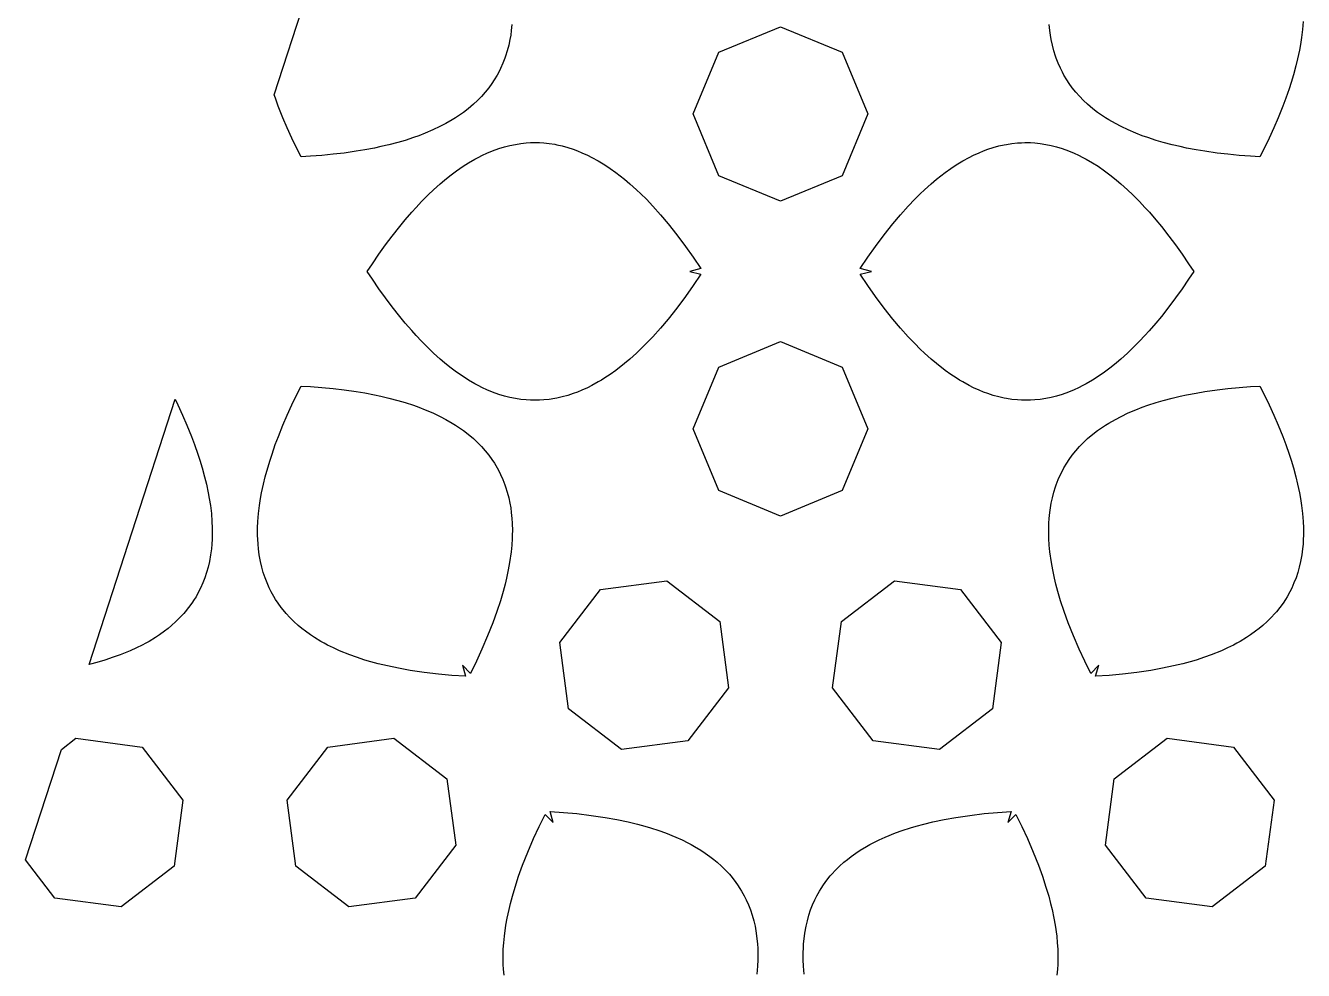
# Model space of a CAD drawing. Header units: metres. Extents: x -75 to 75, y 0 to 231.
# Drawn here: x -50.76 to -15.62, y 32.74 to 58.72 of the extents above; entities that cross this region are included whole.
import ezdxf

# ---------------------------------------------------------------- set-up
doc = ezdxf.new("R2010")
doc.units = ezdxf.units.M

msp = doc.modelspace()

# ---------------------------------------------------------------- linework, layer by layer
for p, q in [((-43.922, 56.8153), (-42.1091, 62.3948)), ((-37.3856, 58.7535), (-37.4016, 58.5887)), ((-31.6974, 57.9881), (-30, 58.6913)), ((-30, 58.6913), (-28.3026, 57.9881)), ((-22.5984, 58.5901), (-22.6144, 58.7544)), ((-15.6317, 58.8354), (-15.6491, 58.6166)), ((-37.4409, 58.3347), (-37.4734, 58.1804)), ((-37.419, 58.4605), (-37.4409, 58.3347)), ((-37.4016, 58.5887), (-37.419, 58.4605)), ((-22.581, 58.4615), (-22.5984, 58.5901)), ((-22.5595, 58.336), (-22.581, 58.4615)), ((-22.527, 58.1818), (-22.5595, 58.336)), ((-15.6761, 58.3937), (-15.705, 58.2037)), ((-15.6491, 58.6166), (-15.6761, 58.3937)), ((-37.5128, 58.0307), (-37.5591, 57.8828)), ((-37.4734, 58.1804), (-37.5128, 58.0307)), ((-32.4001, 56.2912), (-31.6974, 57.9881)), ((-28.3026, 57.9881), (-27.5999, 56.2912)), ((-22.4872, 58.0307), (-22.527, 58.1818)), ((-22.4414, 57.8838), (-22.4872, 58.0307)), ((-15.7338, 58.0486), (-15.7841, 57.8119)), ((-15.705, 58.2037), (-15.7338, 58.0486)), ((-37.6337, 57.6837), (-37.6955, 57.5459)), ((-37.5783, 57.8252), (-37.6337, 57.6837)), ((-37.5591, 57.8828), (-37.5783, 57.8252)), ((-22.4222, 57.8265), (-22.4414, 57.8838)), ((-22.3668, 57.6851), (-22.4222, 57.8265)), ((-22.305, 57.5468), (-22.3668, 57.6851)), ((-15.7841, 57.8119), (-15.8336, 57.6105)), ((-37.7921, 57.3592), (-37.869, 57.2305)), ((-37.749, 57.4384), (-37.7921, 57.3592)), ((-37.6955, 57.5459), (-37.749, 57.4384)), ((-22.2514, 57.4393), (-22.305, 57.5468)), ((-22.2089, 57.3605), (-22.2514, 57.4393)), ((-22.1315, 57.2314), (-22.2089, 57.3605)), ((-15.9009, 57.3647), (-15.9636, 57.1536)), ((-15.8336, 57.6105), (-15.9009, 57.3647)), ((-38.0237, 57.0076), (-38.118, 56.8913)), ((-37.9353, 57.1303), (-38.0237, 57.0076)), ((-37.869, 57.2305), (-37.9353, 57.1303)), ((-22.0647, 57.1303), (-22.1315, 57.2314)), ((-21.9772, 57.009), (-22.0647, 57.1303)), ((-21.882, 56.8913), (-21.9772, 57.009)), ((-16.0194, 56.9843), (-16.1096, 56.7233)), ((-15.9636, 57.1536), (-16.0194, 56.9843)), ((-43.8899, 56.7233), (-43.922, 56.8153)), ((-43.8075, 56.5027), (-43.8899, 56.7233)), ((-38.329, 56.6647), (-38.4435, 56.5576)), ((-38.2205, 56.7755), (-38.329, 56.6647)), ((-38.118, 56.8913), (-38.2205, 56.7755)), ((-21.7804, 56.7764), (-21.882, 56.8913)), ((-21.6719, 56.6656), (-21.7804, 56.7764)), ((-21.5565, 56.5576), (-21.6719, 56.6656)), ((-16.1096, 56.7233), (-16.1929, 56.5027)), ((-43.6798, 56.1868), (-43.8075, 56.5027)), ((-38.8252, 56.2596), (-38.9378, 56.1859)), ((-38.7186, 56.3351), (-38.8252, 56.2596)), ((-38.5886, 56.4349), (-38.7186, 56.3351)), ((-38.4435, 56.5576), (-38.5886, 56.4349)), ((-31.6974, 54.5943), (-32.4001, 56.2912)), ((-27.5999, 56.2912), (-28.3026, 54.5943)), ((-21.4114, 56.4349), (-21.5565, 56.5576)), ((-21.2814, 56.3351), (-21.4114, 56.4349)), ((-21.1748, 56.2596), (-21.2814, 56.3351)), ((-21.0622, 56.1859), (-21.1748, 56.2596)), ((-16.1929, 56.5027), (-16.3202, 56.1868)), ((-43.5612, 55.9099), (-43.6798, 56.1868)), ((-43.4322, 55.6279), (-43.5612, 55.9099)), ((-39.3626, 55.9451), (-39.5604, 55.8513)), ((-39.2052, 56.028), (-39.3626, 55.9451)), ((-39.0248, 56.1314), (-39.2052, 56.028)), ((-38.9378, 56.1859), (-39.0248, 56.1314)), ((-20.9761, 56.1319), (-21.0622, 56.1859)), ((-20.7948, 56.028), (-20.9761, 56.1319)), ((-20.6383, 55.9456), (-20.7948, 56.028)), ((-20.4405, 55.8517), (-20.6383, 55.9456)), ((-16.4388, 55.9094), (-16.5678, 55.6279)), ((-16.3202, 56.1868), (-16.4388, 55.9094)), ((-43.2953, 55.3409), (-43.4322, 55.6279)), ((-40.3244, 55.5661), (-40.5244, 55.508)), ((-40.0951, 55.6403), (-40.3244, 55.5661)), ((-39.9458, 55.6943), (-40.0951, 55.6403)), ((-39.7664, 55.7634), (-39.9458, 55.6943)), ((-39.5604, 55.8513), (-39.7664, 55.7634)), ((-20.2336, 55.7634), (-20.4405, 55.8517)), ((-20.0542, 55.6943), (-20.2336, 55.7634)), ((-19.9049, 55.6407), (-20.0542, 55.6943)), ((-19.6756, 55.5661), (-19.9049, 55.6407)), ((-19.4756, 55.508), (-19.6756, 55.5661)), ((-16.5678, 55.6279), (-16.7047, 55.3409)), ((-43.1804, 55.112), (-43.2953, 55.3409)), ((-42.3001, 55.1816), (-42.6082, 55.1523)), ((-42.0012, 55.2173), (-42.3001, 55.1816)), ((-41.6643, 55.2649), (-42.0012, 55.2173)), ((-41.4304, 55.3038), (-41.6643, 55.2649)), ((-41.1607, 55.3555), (-41.4304, 55.3038)), ((-40.9854, 55.3926), (-41.1607, 55.3555)), ((-40.7712, 55.443), (-40.9854, 55.3926)), ((-40.5244, 55.508), (-40.7712, 55.443)), ((-38.1898, 55.1596), (-38.0708, 55.2141)), ((-38.0708, 55.2141), (-37.9198, 55.2768)), ((-37.9198, 55.2768), (-37.7412, 55.3409)), ((-37.7412, 55.3409), (-37.5897, 55.3876)), ((-37.5897, 55.3876), (-37.4409, 55.4256)), ((-37.4409, 55.4256), (-37.2913, 55.4562)), ((-37.2913, 55.4562), (-37.1393, 55.4796)), ((-37.1393, 55.4796), (-36.9891, 55.4951)), ((-36.9891, 55.4951), (-36.8706, 55.5025)), ((-36.8706, 55.5025), (-36.7209, 55.5048)), ((-36.7209, 55.5048), (-36.6298, 55.5025)), ((-36.6298, 55.5025), (-36.5112, 55.4951)), ((-36.5112, 55.4951), (-36.3611, 55.4796)), ((-36.3611, 55.4796), (-36.2096, 55.4567)), ((-36.2096, 55.4567), (-36.1501, 55.4448)), ((-36.1501, 55.4448), (-35.9995, 55.4109)), ((-35.9995, 55.4109), (-35.8493, 55.3697)), ((-35.8493, 55.3697), (-35.6992, 55.3212)), ((-35.6992, 55.3212), (-35.5806, 55.2768)), ((-35.5806, 55.2768), (-35.4597, 55.2269)), ((-35.4597, 55.2269), (-35.3096, 55.1587)), ((-24.6904, 55.1587), (-24.5403, 55.2269)), ((-24.5403, 55.2269), (-24.4194, 55.2773)), ((-24.4194, 55.2773), (-24.3004, 55.3212)), ((-24.3004, 55.3212), (-24.1507, 55.3697)), ((-24.1507, 55.3697), (-24.0005, 55.4109)), ((-24.0005, 55.4109), (-23.8495, 55.4448)), ((-23.8495, 55.4448), (-23.7904, 55.4562)), ((-23.7904, 55.4562), (-23.6389, 55.4796)), ((-23.6389, 55.4796), (-23.4888, 55.4951)), ((-23.4888, 55.4951), (-23.3702, 55.502)), ((-23.3702, 55.502), (-23.2791, 55.5048)), ((-23.2791, 55.5048), (-23.1294, 55.5029)), ((-23.1294, 55.5029), (-23.0109, 55.4951)), ((-23.0109, 55.4951), (-22.8607, 55.4796)), ((-22.8607, 55.4796), (-22.7087, 55.4562)), ((-22.7087, 55.4562), (-22.5591, 55.4256)), ((-22.5591, 55.4256), (-22.4103, 55.3871)), ((-22.4103, 55.3871), (-22.2588, 55.3409)), ((-22.2588, 55.3409), (-22.0802, 55.2768)), ((-22.0802, 55.2768), (-21.9292, 55.2145)), ((-21.9292, 55.2145), (-21.8102, 55.1591)), ((-19.2288, 55.443), (-19.4756, 55.508)), ((-19.0146, 55.3926), (-19.2288, 55.443)), ((-18.8393, 55.3555), (-19.0146, 55.3926)), ((-18.5696, 55.3033), (-18.8393, 55.3555)), ((-18.3357, 55.2649), (-18.5696, 55.3033)), ((-17.9988, 55.2173), (-18.3357, 55.2649)), ((-17.6999, 55.1816), (-17.9988, 55.2173)), ((-17.3918, 55.1523), (-17.6999, 55.1816)), ((-16.7047, 55.3409), (-16.8196, 55.112)), ((-42.9254, 55.1276), (-43.1804, 55.112)), ((-42.6082, 55.1523), (-42.9254, 55.1276)), ((-38.9108, 54.7266), (-38.7296, 54.852)), ((-38.7296, 54.852), (-38.5808, 54.9463)), ((-38.5808, 54.9463), (-38.4009, 55.0507)), ((-38.4009, 55.0507), (-38.3107, 55.0987)), ((-38.3107, 55.0987), (-38.1898, 55.1596)), ((-35.3096, 55.1587), (-35.1897, 55.0987)), ((-35.1897, 55.0987), (-35.0098, 55.0003)), ((-35.0098, 55.0003), (-34.9205, 54.9467)), ((-34.9205, 54.9467), (-34.8299, 54.89)), ((-34.8299, 54.89), (-34.6797, 54.7902)), ((-25.3203, 54.7902), (-25.1701, 54.89)), ((-25.1701, 54.89), (-25.08, 54.9472)), ((-25.08, 54.9472), (-24.9898, 55.0003)), ((-24.9898, 55.0003), (-24.8103, 55.0987)), ((-24.8103, 55.0987), (-24.6904, 55.1587)), ((-21.8102, 55.1591), (-21.6893, 55.0987)), ((-21.6893, 55.0987), (-21.5991, 55.0507)), ((-21.5991, 55.0507), (-21.4192, 54.9467)), ((-21.4192, 54.9467), (-21.2704, 54.852)), ((-21.2704, 54.852), (-21.0892, 54.7266)), ((-17.0746, 55.1276), (-17.3918, 55.1523)), ((-16.8196, 55.112), (-17.0746, 55.1276)), ((-39.3599, 54.3695), (-39.2409, 54.4716)), ((-39.2409, 54.4716), (-39.0898, 54.5924)), ((-39.0898, 54.5924), (-38.9108, 54.7266)), ((-34.6797, 54.7902), (-34.5305, 54.684)), ((-34.5305, 54.684), (-34.2897, 54.4958)), ((-34.2897, 54.4958), (-34.1405, 54.3695)), ((-30, 53.8911), (-31.6974, 54.5943)), ((-28.3026, 54.5943), (-30, 53.8911)), ((-25.8595, 54.3695), (-25.7103, 54.4958)), ((-25.7103, 54.4958), (-25.4695, 54.684)), ((-25.4695, 54.684), (-25.3203, 54.7902)), ((-21.0892, 54.7266), (-20.9102, 54.5924)), ((-20.9102, 54.5924), (-20.7591, 54.4716)), ((-20.7591, 54.4716), (-20.6401, 54.3695)), ((-39.6899, 54.0646), (-39.5407, 54.207)), ((-39.5407, 54.207), (-39.3599, 54.3695)), ((-34.1405, 54.3695), (-33.9601, 54.207)), ((-33.9601, 54.207), (-33.8397, 54.0935)), ((-26.1603, 54.093), (-26.0403, 54.207)), ((-26.0403, 54.207), (-25.8595, 54.3695)), ((-20.6401, 54.3695), (-20.4588, 54.2075)), ((-20.4588, 54.2075), (-20.3101, 54.0646)), ((-40.0204, 53.7222), (-39.8703, 53.882)), ((-39.8703, 53.882), (-39.6899, 54.0646)), ((-33.8397, 54.0935), (-33.6896, 53.9442)), ((-33.6896, 53.9442), (-33.5106, 53.7552)), ((-26.7, 53.5204), (-26.4899, 53.7556)), ((-26.4899, 53.7556), (-26.3104, 53.9442)), ((-26.3104, 53.9442), (-26.1603, 54.093)), ((-20.3101, 54.0646), (-20.1297, 53.882)), ((-20.1297, 53.882), (-19.9796, 53.7222)), ((-40.3203, 53.3803), (-40.1404, 53.589)), ((-40.1404, 53.589), (-40.0204, 53.7222)), ((-33.5106, 53.7552), (-33.3, 53.5204)), ((-33.3, 53.5204), (-33.0899, 53.2722)), ((-26.9101, 53.2722), (-26.7, 53.5204)), ((-19.9796, 53.7222), (-19.8596, 53.589)), ((-19.8596, 53.589), (-19.6797, 53.3803)), ((-40.6801, 52.9308), (-40.4704, 53.1981)), ((-40.4704, 53.1981), (-40.3203, 53.3803)), ((-33.0899, 53.2722), (-32.8505, 52.9701)), ((-27.1495, 52.9701), (-26.9101, 53.2722)), ((-19.6797, 53.3803), (-19.5296, 53.1981)), ((-19.5296, 53.1981), (-19.3199, 52.9308)), ((-40.8609, 52.6895), (-40.6801, 52.9308)), ((-32.8505, 52.9701), (-32.6102, 52.6483)), ((-27.3898, 52.6483), (-27.1495, 52.9701)), ((-19.3199, 52.9308), (-19.1391, 52.6895)), ((-41.2202, 52.1745), (-41.0399, 52.4377)), ((-41.0399, 52.4377), (-40.8609, 52.6895)), ((-32.6102, 52.6483), (-32.4001, 52.3503)), ((-32.4001, 52.3503), (-32.1904, 52.0395)), ((-27.8096, 52.0395), (-27.5999, 52.3503)), ((-27.5999, 52.3503), (-27.3898, 52.6483)), ((-19.1391, 52.6895), (-18.9592, 52.4373)), ((-18.9592, 52.4373), (-18.7798, 52.1745)), ((-41.3617, 51.9608), (-41.2202, 52.1745)), ((-32.1904, 52.0395), (-32.4966, 51.9612)), ((-27.5034, 51.9612), (-27.8096, 52.0395)), ((-18.7798, 52.1745), (-18.6383, 51.9617)), ((-41.2202, 51.7479), (-41.3617, 51.9608)), ((-41.0408, 51.4851), (-41.2202, 51.7479)), ((-32.4966, 51.9612), (-32.1904, 51.8829)), ((-32.1904, 51.8829), (-32.4001, 51.5721)), ((-27.8096, 51.8829), (-27.5034, 51.9612)), ((-27.5999, 51.5721), (-27.8096, 51.8829)), ((-18.7798, 51.7479), (-18.9601, 51.4847)), ((-18.6383, 51.9617), (-18.7798, 51.7479)), ((-40.8609, 51.2329), (-41.0408, 51.4851)), ((-32.4001, 51.5721), (-32.6106, 51.2737)), ((-27.3898, 51.2741), (-27.5999, 51.5721)), ((-18.9601, 51.4847), (-19.1396, 51.2325)), ((-40.6801, 50.9917), (-40.8609, 51.2329)), ((-40.4704, 50.7243), (-40.6801, 50.9917)), ((-32.8505, 50.9523), (-33.0904, 50.6497)), ((-32.6106, 51.2737), (-32.8505, 50.9523)), ((-27.1495, 50.9523), (-27.3898, 51.2741)), ((-26.9101, 50.6502), (-27.1495, 50.9523)), ((-19.3199, 50.9917), (-19.5296, 50.7243)), ((-19.1396, 51.2325), (-19.3199, 50.9917)), ((-40.3203, 50.5421), (-40.4704, 50.7243)), ((-33.0904, 50.6497), (-33.3, 50.4021)), ((-26.7, 50.4021), (-26.9101, 50.6502)), ((-19.5296, 50.7243), (-19.6802, 50.5417)), ((-40.1404, 50.3334), (-40.3203, 50.5421)), ((-40.0204, 50.2002), (-40.1404, 50.3334)), ((-33.3, 50.4021), (-33.5101, 50.1668)), ((-26.4894, 50.1672), (-26.7, 50.4021)), ((-19.8601, 50.3329), (-19.98, 50.1997)), ((-19.6802, 50.5417), (-19.8601, 50.3329)), ((-39.8703, 50.0404), (-40.0204, 50.2002)), ((-39.6899, 49.8578), (-39.8703, 50.0404)), ((-33.69, 49.9777), (-33.8397, 49.8294)), ((-33.5101, 50.1668), (-33.69, 49.9777)), ((-31.6974, 49.3282), (-30, 50.0313)), ((-30, 50.0313), (-28.3026, 49.3282)), ((-26.3104, 49.9782), (-26.4894, 50.1672)), ((-26.1603, 49.8289), (-26.3104, 49.9782)), ((-20.1302, 50.04), (-20.3101, 49.8578)), ((-19.98, 50.1997), (-20.1302, 50.04)), ((-39.5412, 49.715), (-39.6899, 49.8578)), ((-39.3599, 49.5529), (-39.5412, 49.715)), ((-39.2409, 49.4508), (-39.3599, 49.5529)), ((-34.1405, 49.5529), (-34.2897, 49.4266)), ((-33.9601, 49.715), (-34.1405, 49.5529)), ((-33.8397, 49.8294), (-33.9601, 49.715)), ((-26.0399, 49.7154), (-26.1603, 49.8289)), ((-25.8595, 49.5529), (-26.0399, 49.7154)), ((-25.7103, 49.4266), (-25.8595, 49.5529)), ((-20.6401, 49.5529), (-20.7596, 49.4504)), ((-20.4593, 49.7154), (-20.6401, 49.5529)), ((-20.3101, 49.8578), (-20.4593, 49.7154)), ((-39.0898, 49.33), (-39.2409, 49.4508)), ((-38.9108, 49.1959), (-39.0898, 49.33)), ((-38.7296, 49.0704), (-38.9108, 49.1959)), ((-34.5305, 49.2384), (-34.6797, 49.1322)), ((-34.2897, 49.4266), (-34.5305, 49.2384)), ((-32.4001, 47.6312), (-31.6974, 49.3282)), ((-28.3026, 49.3282), (-27.5999, 47.6312)), ((-25.4695, 49.2384), (-25.7103, 49.4266)), ((-25.3203, 49.1322), (-25.4695, 49.2384)), ((-21.0892, 49.1959), (-21.2704, 49.0704)), ((-20.9102, 49.33), (-21.0892, 49.1959)), ((-20.7596, 49.4504), (-20.9102, 49.33)), ((-38.5808, 48.9757), (-38.7296, 49.0704)), ((-38.4009, 48.8718), (-38.5808, 48.9757)), ((-38.3107, 48.8237), (-38.4009, 48.8718)), ((-35.0102, 48.9221), (-35.1897, 48.8237)), ((-34.92, 48.9752), (-35.0102, 48.9221)), ((-34.8299, 49.0324), (-34.92, 48.9752)), ((-34.6797, 49.1322), (-34.8299, 49.0324)), ((-25.1701, 49.0324), (-25.3203, 49.1322)), ((-25.0795, 48.9757), (-25.1701, 49.0324)), ((-24.9902, 48.9221), (-25.0795, 48.9757)), ((-24.8103, 48.8237), (-24.9902, 48.9221)), ((-21.6, 48.8713), (-21.6902, 48.8232)), ((-21.4192, 48.9761), (-21.6, 48.8713)), ((-21.2704, 49.0704), (-21.4192, 48.9761)), ((-43.4322, 48.2945), (-43.2953, 48.5815)), ((-43.2953, 48.5815), (-43.1804, 48.8104)), ((-43.1804, 48.8104), (-42.9254, 48.7949)), ((-42.9254, 48.7949), (-42.6082, 48.7701)), ((-42.6082, 48.7701), (-42.3001, 48.7408)), ((-42.3001, 48.7408), (-42.0012, 48.7051)), ((-42.0012, 48.7051), (-41.6643, 48.6575)), ((-41.6643, 48.6575), (-41.4304, 48.6191)), ((-41.4304, 48.6191), (-41.1607, 48.5669)), ((-41.1607, 48.5669), (-40.9854, 48.5298)), ((-40.9854, 48.5298), (-40.7712, 48.4795)), ((-38.1898, 48.7633), (-38.3107, 48.8237)), ((-38.0708, 48.7079), (-38.1898, 48.7633)), ((-37.9198, 48.6456), (-38.0708, 48.7079)), ((-37.7412, 48.5815), (-37.9198, 48.6456)), ((-37.5897, 48.5353), (-37.7412, 48.5815)), ((-37.4409, 48.4969), (-37.5897, 48.5353)), ((-37.2913, 48.4662), (-37.4409, 48.4969)), ((-35.9995, 48.5115), (-36.1505, 48.4776)), ((-35.8493, 48.5527), (-35.9995, 48.5115)), ((-35.701, 48.6008), (-35.8493, 48.5527)), ((-35.5806, 48.6452), (-35.701, 48.6008)), ((-35.4607, 48.6951), (-35.5806, 48.6452)), ((-35.3105, 48.7633), (-35.4607, 48.6951)), ((-35.1897, 48.8237), (-35.3105, 48.7633)), ((-24.6904, 48.7637), (-24.8103, 48.8237)), ((-24.5403, 48.6955), (-24.6904, 48.7637)), ((-24.4194, 48.6456), (-24.5403, 48.6955)), ((-24.3008, 48.6012), (-24.4194, 48.6456)), ((-24.1507, 48.5527), (-24.3008, 48.6012)), ((-24.0005, 48.5115), (-24.1507, 48.5527)), ((-23.8499, 48.4776), (-24.0005, 48.5115)), ((-22.5591, 48.4969), (-22.7087, 48.4662)), ((-22.4103, 48.5349), (-22.5591, 48.4969)), ((-22.2601, 48.5811), (-22.4103, 48.5349)), ((-22.0802, 48.6456), (-22.2601, 48.5811)), ((-21.9292, 48.7083), (-22.0802, 48.6456)), ((-21.8102, 48.7628), (-21.9292, 48.7083)), ((-21.6902, 48.8232), (-21.8102, 48.7628)), ((-19.2288, 48.4795), (-19.0146, 48.5298)), ((-19.0146, 48.5298), (-18.8393, 48.5669)), ((-18.8393, 48.5669), (-18.5696, 48.6186)), ((-18.5696, 48.6186), (-18.3357, 48.6575)), ((-18.3357, 48.6575), (-17.9988, 48.7051)), ((-17.9988, 48.7051), (-17.6999, 48.7408)), ((-17.6999, 48.7408), (-17.3918, 48.7701)), ((-17.3918, 48.7701), (-17.0746, 48.7949)), ((-17.0746, 48.7949), (-16.8196, 48.8104)), ((-16.8196, 48.8104), (-16.7047, 48.5815)), ((-16.7047, 48.5815), (-16.5678, 48.2945)), ((-49.0093, 41.1583), (-46.6409, 48.4476)), ((-46.6409, 48.4476), (-46.5678, 48.2945)), ((-46.5678, 48.2945), (-46.4388, 48.0125)), ((-43.5612, 48.0125), (-43.4322, 48.2945)), ((-40.7712, 48.4795), (-40.5244, 48.4145)), ((-40.5244, 48.4145), (-40.3244, 48.3563)), ((-40.3244, 48.3563), (-40.0951, 48.2817)), ((-40.0951, 48.2817), (-39.9458, 48.2281)), ((-39.9458, 48.2281), (-39.7664, 48.159)), ((-39.7664, 48.159), (-39.5595, 48.0707)), ((-37.1393, 48.4428), (-37.2913, 48.4662)), ((-36.9891, 48.4273), (-37.1393, 48.4428)), ((-36.8706, 48.4195), (-36.9891, 48.4273)), ((-36.7209, 48.4177), (-36.8706, 48.4195)), ((-36.6298, 48.4204), (-36.7209, 48.4177)), ((-36.5112, 48.4273), (-36.6298, 48.4204)), ((-36.3611, 48.4428), (-36.5112, 48.4273)), ((-36.2096, 48.4662), (-36.3611, 48.4428)), ((-36.1505, 48.4776), (-36.2096, 48.4662)), ((-23.7904, 48.4657), (-23.8499, 48.4776)), ((-23.6389, 48.4428), (-23.7904, 48.4657)), ((-23.4888, 48.4273), (-23.6389, 48.4428)), ((-23.3702, 48.42), (-23.4888, 48.4273)), ((-23.2791, 48.4177), (-23.3702, 48.42)), ((-23.1294, 48.42), (-23.2791, 48.4177)), ((-23.0109, 48.4273), (-23.1294, 48.42)), ((-22.8607, 48.4428), (-23.0109, 48.4273)), ((-22.7087, 48.4662), (-22.8607, 48.4428)), ((-20.4405, 48.0707), (-20.2336, 48.159)), ((-20.2336, 48.159), (-20.0542, 48.2281)), ((-20.0542, 48.2281), (-19.9049, 48.2822)), ((-19.9049, 48.2822), (-19.6756, 48.3563)), ((-19.6756, 48.3563), (-19.4756, 48.4145)), ((-19.4756, 48.4145), (-19.2288, 48.4795)), ((-16.5678, 48.2945), (-16.4388, 48.0125)), ((-46.4388, 48.0125), (-46.3202, 47.7356)), ((-43.6798, 47.7356), (-43.5612, 48.0125)), ((-39.5595, 48.0707), (-39.3617, 47.9768)), ((-39.3617, 47.9768), (-39.2052, 47.8944)), ((-39.2052, 47.8944), (-39.0239, 47.7905)), ((-39.0239, 47.7905), (-38.9378, 47.7365)), ((-21.0622, 47.7365), (-20.9761, 47.7905)), ((-20.9761, 47.7905), (-20.7948, 47.8944)), ((-20.7948, 47.8944), (-20.6383, 47.9768)), ((-20.6383, 47.9768), (-20.4405, 48.0707)), ((-16.4388, 48.0125), (-16.3202, 47.7356)), ((-46.3202, 47.7356), (-46.1925, 47.4197)), ((-43.8071, 47.4197), (-43.6798, 47.7356)), ((-38.9378, 47.7365), (-38.8252, 47.6628)), ((-38.8252, 47.6628), (-38.7186, 47.5873)), ((-38.7186, 47.5873), (-38.5886, 47.4875)), ((-38.5886, 47.4875), (-38.4435, 47.3648)), ((-31.6974, 45.9343), (-32.4001, 47.6312)), ((-27.5999, 47.6312), (-28.3026, 45.9343)), ((-21.5565, 47.3648), (-21.4114, 47.4875)), ((-21.4114, 47.4875), (-21.2814, 47.5873)), ((-21.2814, 47.5873), (-21.1748, 47.6628)), ((-21.1748, 47.6628), (-21.0622, 47.7365)), ((-16.3202, 47.7356), (-16.1925, 47.4197)), ((-46.1925, 47.4197), (-46.1101, 47.1991)), ((-46.1101, 47.1991), (-46.019, 46.9382)), ((-43.9806, 46.9382), (-43.8904, 47.1991)), ((-43.8904, 47.1991), (-43.8071, 47.4197)), ((-38.4435, 47.3648), (-38.3281, 47.2568)), ((-38.3281, 47.2568), (-38.2196, 47.146)), ((-38.2196, 47.146), (-38.118, 47.0311)), ((-21.882, 47.0311), (-21.7804, 47.146)), ((-21.7804, 47.146), (-21.6719, 47.2568)), ((-21.6719, 47.2568), (-21.5565, 47.3648)), ((-16.1925, 47.4197), (-16.1101, 47.1991)), ((-16.1101, 47.1991), (-16.019, 46.9382)), ((-46.019, 46.9382), (-45.9641, 46.7688)), ((-45.9641, 46.7688), (-45.9004, 46.5578)), ((-44.0991, 46.5578), (-44.0364, 46.7688)), ((-44.0364, 46.7688), (-43.9806, 46.9382)), ((-38.118, 47.0311), (-38.0228, 46.9135)), ((-38.0228, 46.9135), (-37.9353, 46.7921)), ((-37.9353, 46.7921), (-37.8685, 46.691)), ((-22.1315, 46.691), (-22.0647, 46.7921)), ((-22.0647, 46.7921), (-21.9772, 46.9135)), ((-21.9772, 46.9135), (-21.882, 47.0311)), ((-16.019, 46.9382), (-15.9641, 46.7688)), ((-15.9641, 46.7688), (-15.9004, 46.5578)), ((-45.9004, 46.5578), (-45.8336, 46.312)), ((-44.1664, 46.312), (-44.0991, 46.5578)), ((-37.8685, 46.691), (-37.7911, 46.5619)), ((-37.7911, 46.5619), (-37.7486, 46.4832)), ((-37.7486, 46.4832), (-37.695, 46.3756)), ((-22.305, 46.3756), (-22.2514, 46.4832)), ((-22.2514, 46.4832), (-22.2089, 46.5619)), ((-22.2089, 46.5619), (-22.1315, 46.691)), ((-15.9004, 46.5578), (-15.8336, 46.312)), ((-45.8336, 46.312), (-45.7841, 46.1101)), ((-45.7841, 46.1101), (-45.7338, 45.873)), ((-44.2662, 45.873), (-44.2159, 46.1101)), ((-44.2159, 46.1101), (-44.1664, 46.312)), ((-37.695, 46.3756), (-37.6332, 46.2373)), ((-37.6332, 46.2373), (-37.5778, 46.0959)), ((-37.5778, 46.0959), (-37.5586, 46.0387)), ((-37.5586, 46.0387), (-37.5128, 45.8917)), ((-22.4872, 45.8917), (-22.4414, 46.0387)), ((-22.4414, 46.0387), (-22.4222, 46.0959)), ((-22.4222, 46.0959), (-22.3668, 46.2373)), ((-22.3668, 46.2373), (-22.305, 46.3756)), ((-15.8336, 46.312), (-15.7841, 46.1101)), ((-15.7841, 46.1101), (-15.7338, 45.873)), ((-45.7338, 45.873), (-45.7054, 45.7187)), ((-45.7054, 45.7187), (-45.6761, 45.5278)), ((-44.3239, 45.5278), (-44.295, 45.7187)), ((-44.295, 45.7187), (-44.2662, 45.873)), ((-37.5128, 45.8917), (-37.473, 45.7407)), ((-37.473, 45.7407), (-37.4405, 45.5864)), ((-30, 45.2312), (-31.6974, 45.9343)), ((-28.3026, 45.9343), (-30, 45.2312)), ((-22.5595, 45.5864), (-22.527, 45.7407)), ((-22.527, 45.7407), (-22.4872, 45.8917)), ((-15.7338, 45.873), (-15.7054, 45.7187)), ((-15.7054, 45.7187), (-15.6761, 45.5278)), ((-45.6761, 45.5278), (-45.6491, 45.3044)), ((-44.3509, 45.3044), (-44.3239, 45.5278)), ((-37.4405, 45.5864), (-37.419, 45.461)), ((-37.419, 45.461), (-37.4016, 45.3323)), ((-37.4016, 45.3323), (-37.3856, 45.168)), ((-22.6144, 45.168), (-22.5984, 45.3323)), ((-22.5984, 45.3323), (-22.581, 45.461)), ((-22.581, 45.461), (-22.5595, 45.5864)), ((-15.6761, 45.5278), (-15.6491, 45.3044)), ((-45.6491, 45.3044), (-45.6317, 45.0861)), ((-45.6317, 45.0861), (-45.6239, 44.9098)), ((-44.3765, 44.9094), (-44.3683, 45.0861)), ((-44.3683, 45.0861), (-44.3509, 45.3044)), ((-37.3856, 45.168), (-37.3782, 45.0357)), ((-37.3782, 45.0357), (-37.3732, 44.8293)), ((-22.6268, 44.8302), (-22.6222, 45.0357)), ((-22.6222, 45.0357), (-22.6144, 45.168)), ((-15.6491, 45.3044), (-15.6317, 45.0861)), ((-15.6317, 45.0861), (-15.6239, 44.9098)), ((-45.623, 44.7006), (-45.6271, 44.5985)), ((-45.6239, 44.9098), (-45.623, 44.7006)), ((-44.3765, 44.7006), (-44.3765, 44.9094)), ((-44.3729, 44.5995), (-44.3765, 44.7006)), ((-37.3741, 44.7244), (-37.3787, 44.6187)), ((-37.3732, 44.8293), (-37.3741, 44.7244)), ((-22.6254, 44.7244), (-22.6268, 44.8302)), ((-22.6213, 44.6191), (-22.6254, 44.7244)), ((-15.623, 44.7006), (-15.6271, 44.5985)), ((-15.6239, 44.9098), (-15.623, 44.7006)), ((-45.6473, 44.333), (-45.6683, 44.1714)), ((-45.6349, 44.4649), (-45.6473, 44.333)), ((-45.6271, 44.5985), (-45.6349, 44.4649)), ((-44.3651, 44.4658), (-44.3729, 44.5995)), ((-44.3527, 44.334), (-44.3651, 44.4658)), ((-44.3321, 44.1733), (-44.3527, 44.334)), ((-37.3901, 44.4383), (-37.4075, 44.2543)), ((-37.3787, 44.6187), (-37.3901, 44.4383)), ((-22.6099, 44.4392), (-22.6213, 44.6191)), ((-22.5925, 44.2557), (-22.6099, 44.4392)), ((-15.6473, 44.333), (-15.6683, 44.1714)), ((-15.6349, 44.4649), (-15.6473, 44.333)), ((-15.6271, 44.5985), (-15.6349, 44.4649)), ((-45.7022, 43.9851), (-45.7379, 43.8309)), ((-45.6683, 44.1714), (-45.7022, 43.9851)), ((-44.2982, 43.9851), (-44.3321, 44.1733)), ((-44.2621, 43.8322), (-44.2982, 43.9851)), ((-37.4496, 43.9549), (-37.4844, 43.7599)), ((-37.4075, 44.2543), (-37.4496, 43.9549)), ((-22.5504, 43.9549), (-22.5925, 44.2557)), ((-22.5151, 43.7599), (-22.5504, 43.9549)), ((-15.7022, 43.9851), (-15.7379, 43.8309)), ((-15.6683, 44.1714), (-15.7022, 43.9851)), ((-45.7796, 43.6816), (-45.8276, 43.5365)), ((-45.7379, 43.8309), (-45.7796, 43.6816)), ((-44.2209, 43.683), (-44.2621, 43.8322)), ((-44.1728, 43.5379), (-44.2209, 43.683)), ((-37.4844, 43.7599), (-37.5348, 43.5233)), ((-22.4652, 43.5237), (-22.5151, 43.7599)), ((-15.7796, 43.6816), (-15.8276, 43.5365)), ((-15.7379, 43.8309), (-15.7796, 43.6816)), ((-45.9448, 43.2573), (-45.9984, 43.1493)), ((-45.883, 43.3951), (-45.9448, 43.2573)), ((-45.8276, 43.5365), (-45.883, 43.3951)), ((-44.1174, 43.3965), (-44.1728, 43.5379)), ((-44.0556, 43.2582), (-44.1174, 43.3965)), ((-44.0016, 43.1493), (-44.0556, 43.2582)), ((-37.5737, 43.3626), (-37.6277, 43.1589)), ((-37.5348, 43.5233), (-37.5737, 43.3626)), ((-34.9503, 43.2143), (-33.1293, 43.4546)), ((-33.1293, 43.4546), (-31.6718, 42.3358)), ((-28.3282, 42.3358), (-26.8707, 43.4546)), ((-26.8707, 43.4546), (-25.0497, 43.2143)), ((-22.4263, 43.3626), (-22.4652, 43.5237)), ((-22.3723, 43.1589), (-22.4263, 43.3626)), ((-15.9448, 43.2573), (-15.9984, 43.1493)), ((-15.883, 43.3951), (-15.9448, 43.2573)), ((-15.8276, 43.5365), (-15.883, 43.3951)), ((-46.1183, 42.9419), (-46.1847, 42.8416)), ((-46.0707, 43.0188), (-46.1183, 42.9419)), ((-45.9984, 43.1493), (-46.0707, 43.0188)), ((-43.9297, 43.0197), (-44.0016, 43.1493)), ((-43.8821, 42.9428), (-43.9297, 43.0197)), ((-43.8153, 42.8416), (-43.8821, 42.9428)), ((-37.7014, 42.908), (-37.7994, 42.6091)), ((-37.6277, 43.1589), (-37.7014, 42.908)), ((-36.0686, 41.7577), (-34.9503, 43.2143)), ((-25.0497, 43.2143), (-23.9314, 41.7577)), ((-22.2981, 42.908), (-22.3723, 43.1589)), ((-22.2011, 42.6091), (-22.2981, 42.908)), ((-16.1183, 42.9419), (-16.1847, 42.8416)), ((-16.0707, 43.0188), (-16.1183, 42.9419)), ((-15.9984, 43.1493), (-16.0707, 43.0188)), ((-46.4081, 42.5551), (-46.5115, 42.4429)), ((-46.3683, 42.6013), (-46.4081, 42.5551)), ((-46.273, 42.719), (-46.3683, 42.6013)), ((-46.1847, 42.8416), (-46.273, 42.719)), ((-43.7279, 42.7203), (-43.8153, 42.8416)), ((-43.6327, 42.6022), (-43.7279, 42.7203)), ((-43.5924, 42.5555), (-43.6327, 42.6022)), ((-43.4885, 42.4429), (-43.5924, 42.5555)), ((-37.7994, 42.6091), (-37.9106, 42.3024)), ((-22.0898, 42.3033), (-22.2011, 42.6091)), ((-16.4081, 42.5551), (-16.5115, 42.4429)), ((-16.3683, 42.6013), (-16.4081, 42.5551)), ((-16.273, 42.719), (-16.3683, 42.6013)), ((-16.1847, 42.8416), (-16.273, 42.719)), ((-46.7404, 42.2269), (-46.8379, 42.1463)), ((-46.6232, 42.3326), (-46.7404, 42.2269)), ((-46.5115, 42.4429), (-46.6232, 42.3326)), ((-43.3777, 42.3335), (-43.4885, 42.4429)), ((-43.2596, 42.2269), (-43.3777, 42.3335)), ((-43.1621, 42.1463), (-43.2596, 42.2269)), ((-37.9106, 42.3024), (-38.0521, 41.9431)), ((-31.6718, 42.3358), (-31.4314, 40.5139)), ((-28.5686, 40.5139), (-28.3282, 42.3358)), ((-21.9484, 41.944), (-22.0898, 42.3033)), ((-16.7404, 42.2269), (-16.8379, 42.1463)), ((-16.6232, 42.3326), (-16.7404, 42.2269)), ((-16.5115, 42.4429), (-16.6232, 42.3326)), ((-47.1877, 41.8968), (-47.363, 41.7902)), ((-47.0746, 41.971), (-47.1877, 41.8968)), ((-46.9414, 42.0662), (-47.0746, 41.971)), ((-46.8379, 42.1463), (-46.9414, 42.0662)), ((-43.0586, 42.0662), (-43.1621, 42.1463)), ((-42.9254, 41.971), (-43.0586, 42.0662)), ((-42.8133, 41.8973), (-42.9254, 41.971)), ((-42.6379, 41.7906), (-42.8133, 41.8973)), ((-38.0521, 41.9431), (-38.2104, 41.5746)), ((-21.7896, 41.575), (-21.9484, 41.944)), ((-17.1877, 41.8968), (-17.363, 41.7902)), ((-17.0746, 41.971), (-17.1877, 41.8968)), ((-16.9414, 42.0662), (-17.0746, 41.971)), ((-16.8379, 42.1463), (-16.9414, 42.0662)), ((-47.8775, 41.5329), (-48.1599, 41.4189)), ((-47.71, 41.6093), (-47.8775, 41.5329)), ((-47.5484, 41.6895), (-47.71, 41.6093)), ((-47.4541, 41.7393), (-47.5484, 41.6895)), ((-47.363, 41.7902), (-47.4541, 41.7393)), ((-42.5459, 41.7393), (-42.6379, 41.7906)), ((-42.4525, 41.6899), (-42.5459, 41.7393)), ((-42.291, 41.6098), (-42.4525, 41.6899)), ((-42.1234, 41.5334), (-42.291, 41.6098)), ((-41.8401, 41.4189), (-42.1234, 41.5334)), ((-38.2104, 41.5746), (-38.3633, 41.244)), ((-35.8282, 39.9358), (-36.0686, 41.7577)), ((-23.9314, 41.7577), (-24.1718, 39.9358)), ((-21.6371, 41.245), (-21.7896, 41.575)), ((-17.8775, 41.5329), (-18.1599, 41.4189)), ((-17.71, 41.6093), (-17.8775, 41.5329)), ((-17.5484, 41.6895), (-17.71, 41.6093)), ((-17.4541, 41.7393), (-17.5484, 41.6895)), ((-17.363, 41.7902), (-17.4541, 41.7393)), ((-48.9368, 41.1758), (-49.0093, 41.1583)), ((-48.7331, 41.2308), (-48.9368, 41.1758)), ((-48.5738, 41.2775), (-48.7331, 41.2308)), ((-48.3444, 41.3516), (-48.5738, 41.2775)), ((-48.1599, 41.4189), (-48.3444, 41.3516)), ((-41.6556, 41.3521), (-41.8401, 41.4189)), ((-41.4262, 41.2775), (-41.6556, 41.3521)), ((-41.2669, 41.2308), (-41.4262, 41.2775)), ((-41.0632, 41.1758), (-41.2669, 41.2308)), ((-40.8083, 41.114), (-41.0632, 41.1758)), ((-40.5016, 41.049), (-40.8083, 41.114)), ((-38.5281, 40.9076), (-38.7479, 41.1324)), ((-38.7479, 41.1324), (-38.6627, 40.8289)), ((-38.3633, 41.244), (-38.5281, 40.9076)), ((-21.4719, 40.9076), (-21.6371, 41.245)), ((-21.2521, 41.1324), (-21.4719, 40.9076)), ((-21.3373, 40.8289), (-21.2521, 41.1324)), ((-19.1917, 41.114), (-19.4984, 41.0495)), ((-18.9368, 41.1758), (-19.1917, 41.114)), ((-18.7331, 41.2308), (-18.9368, 41.1758)), ((-18.5738, 41.2775), (-18.7331, 41.2308)), ((-18.3444, 41.3516), (-18.5738, 41.2775)), ((-18.1599, 41.4189), (-18.3444, 41.3516)), ((-40.1802, 40.9918), (-40.5016, 41.049)), ((-39.798, 40.9351), (-40.1802, 40.9918)), ((-39.3997, 40.8879), (-39.798, 40.9351)), ((-39.0372, 40.8549), (-39.3997, 40.8879)), ((-38.6627, 40.8289), (-39.0372, 40.8549)), ((-20.9628, 40.8549), (-21.3373, 40.8289)), ((-20.6003, 40.8879), (-20.9628, 40.8549)), ((-20.202, 40.9351), (-20.6003, 40.8879)), ((-19.8198, 40.9918), (-20.202, 40.9351)), ((-19.4984, 41.0495), (-19.8198, 40.9918)), ((-31.4314, 40.5139), (-32.5497, 39.0573)), ((-27.4503, 39.0573), (-28.5686, 40.5139)), ((-34.3707, 38.817), (-35.8282, 39.9358)), ((-24.1718, 39.9358), (-25.6293, 38.817)), ((-49.7696, 38.8185), (-49.3707, 39.1246)), ((-49.3707, 39.1246), (-47.5497, 38.8843)), ((-42.4503, 38.8843), (-40.6293, 39.1246)), ((-40.6293, 39.1246), (-39.1718, 38.0058)), ((-32.5497, 39.0573), (-34.3707, 38.817)), ((-25.6293, 38.817), (-27.4503, 39.0573)), ((-20.8282, 38.0058), (-19.3707, 39.1246)), ((-19.3707, 39.1246), (-17.5497, 38.8843)), ((-50.7573, 35.7785), (-49.7696, 38.8185)), ((-47.5497, 38.8843), (-46.4314, 37.4277)), ((-43.5686, 37.4277), (-42.4503, 38.8843)), ((-17.5497, 38.8843), (-16.4314, 37.4277)), ((-39.1718, 38.0058), (-38.9314, 36.1839)), ((-21.0686, 36.1839), (-20.8282, 38.0058)), ((-46.4314, 37.4277), (-46.6718, 35.6058)), ((-43.3282, 35.6058), (-43.5686, 37.4277)), ((-16.4314, 37.4277), (-16.6718, 35.6058)), ((-36.6371, 36.6966), (-36.4719, 37.034)), ((-36.4719, 37.034), (-36.2521, 36.8092)), ((-36.2521, 36.8092), (-36.3373, 37.1127)), ((-36.3373, 37.1127), (-35.9628, 37.0866)), ((-35.9628, 37.0866), (-35.6003, 37.0537)), ((-35.6003, 37.0537), (-35.202, 37.0065)), ((-35.202, 37.0065), (-34.8198, 36.9498)), ((-34.8198, 36.9498), (-34.4984, 36.8925)), ((-34.4984, 36.8925), (-34.1917, 36.8275)), ((-25.8083, 36.8275), (-25.5016, 36.8921)), ((-25.5016, 36.8921), (-25.1802, 36.9498)), ((-25.1802, 36.9498), (-24.798, 37.0065)), ((-24.798, 37.0065), (-24.3997, 37.0537)), ((-24.3997, 37.0537), (-24.0372, 37.0866)), ((-24.0372, 37.0866), (-23.6627, 37.1127)), ((-23.6627, 37.1127), (-23.7479, 36.8092)), ((-23.7479, 36.8092), (-23.5281, 37.034)), ((-23.5281, 37.034), (-23.3629, 36.6966)), ((-36.7896, 36.3666), (-36.6371, 36.6966)), ((-34.1917, 36.8275), (-33.9368, 36.7657)), ((-33.9368, 36.7657), (-33.7331, 36.7108)), ((-33.7331, 36.7108), (-33.5738, 36.6641)), ((-33.5738, 36.6641), (-33.3444, 36.5895)), ((-33.3444, 36.5895), (-33.1599, 36.5227)), ((-26.8401, 36.5227), (-26.6556, 36.59)), ((-26.6556, 36.59), (-26.4262, 36.6641)), ((-26.4262, 36.6641), (-26.2669, 36.7108)), ((-26.2669, 36.7108), (-26.0632, 36.7657)), ((-26.0632, 36.7657), (-25.8083, 36.8275)), ((-23.3629, 36.6966), (-23.2104, 36.3666)), ((-36.9484, 35.9976), (-36.7896, 36.3666)), ((-33.1599, 36.5227), (-32.8766, 36.4082)), ((-32.8766, 36.4082), (-32.709, 36.3318)), ((-32.709, 36.3318), (-32.5475, 36.2517)), ((-32.5475, 36.2517), (-32.4541, 36.2022)), ((-32.4541, 36.2022), (-32.3621, 36.151)), ((-27.6379, 36.151), (-27.5459, 36.2022)), ((-27.5459, 36.2022), (-27.4525, 36.2517)), ((-27.4525, 36.2517), (-27.291, 36.3318)), ((-27.291, 36.3318), (-27.1234, 36.4082)), ((-27.1234, 36.4082), (-26.8401, 36.5227)), ((-23.2104, 36.3666), (-23.0516, 35.9976)), ((-38.9314, 36.1839), (-40.0497, 34.7273)), ((-37.0898, 35.6383), (-36.9484, 35.9976)), ((-32.3621, 36.151), (-32.1867, 36.0443)), ((-32.1867, 36.0443), (-32.0746, 35.9706)), ((-32.0746, 35.9706), (-31.9414, 35.8754)), ((-31.9414, 35.8754), (-31.8379, 35.7953)), ((-28.1621, 35.7953), (-28.0586, 35.8754)), ((-28.0586, 35.8754), (-27.9254, 35.9706)), ((-27.9254, 35.9706), (-27.8133, 36.0443)), ((-27.8133, 36.0443), (-27.6379, 36.151)), ((-23.0516, 35.9976), (-22.9102, 35.6383)), ((-19.9503, 34.7273), (-21.0686, 36.1839)), ((-49.9503, 34.7273), (-50.7573, 35.7785)), ((-46.6718, 35.6058), (-48.1293, 34.487)), ((-41.8707, 34.487), (-43.3282, 35.6058)), ((-37.2006, 35.3325), (-37.0898, 35.6383)), ((-31.8379, 35.7953), (-31.7404, 35.7147)), ((-31.7404, 35.7147), (-31.6223, 35.6081)), ((-31.6223, 35.6081), (-31.5115, 35.4987)), ((-31.5115, 35.4987), (-31.4076, 35.386)), ((-28.5924, 35.386), (-28.4885, 35.4987)), ((-28.4885, 35.4987), (-28.3777, 35.6081)), ((-28.3777, 35.6081), (-28.2596, 35.7147)), ((-28.2596, 35.7147), (-28.1621, 35.7953)), ((-22.9102, 35.6383), (-22.7989, 35.3325)), ((-16.6718, 35.6058), (-18.1293, 34.487)), ((-37.2986, 35.0336), (-37.2006, 35.3325)), ((-31.4076, 35.386), (-31.3673, 35.3394)), ((-31.3673, 35.3394), (-31.2721, 35.2213)), ((-31.2721, 35.2213), (-31.1847, 35.0999)), ((-28.8153, 35.0999), (-28.7279, 35.2213)), ((-28.7279, 35.2213), (-28.6327, 35.3394)), ((-28.6327, 35.3394), (-28.5924, 35.386)), ((-22.7989, 35.3325), (-22.7019, 35.0336)), ((-37.3723, 34.7827), (-37.2986, 35.0336)), ((-31.1847, 35.0999), (-31.1179, 34.9988)), ((-31.1179, 34.9988), (-31.0703, 34.9219)), ((-31.0703, 34.9219), (-30.9984, 34.7923)), ((-30.9984, 34.7923), (-30.9444, 34.6834)), ((-29.0556, 34.6834), (-29.0016, 34.7923)), ((-29.0016, 34.7923), (-28.9297, 34.9219)), ((-28.9297, 34.9219), (-28.8821, 34.9988)), ((-28.8821, 34.9988), (-28.8153, 35.0999)), ((-22.7019, 35.0336), (-22.6277, 34.7827)), ((-48.1293, 34.487), (-49.9503, 34.7273)), ((-40.0497, 34.7273), (-41.8707, 34.487)), ((-37.4652, 34.4179), (-37.4263, 34.579)), ((-37.4263, 34.579), (-37.3723, 34.7827)), ((-30.9444, 34.6834), (-30.8826, 34.5451)), ((-30.8826, 34.5451), (-30.8272, 34.4037)), ((-29.1728, 34.4037), (-29.1174, 34.5451)), ((-29.1174, 34.5451), (-29.0556, 34.6834)), ((-22.6277, 34.7827), (-22.5737, 34.579)), ((-22.5737, 34.579), (-22.5348, 34.4179)), ((-18.1293, 34.487), (-19.9503, 34.7273)), ((-37.5504, 33.9867), (-37.5156, 34.1817)), ((-37.5156, 34.1817), (-37.4652, 34.4179)), ((-30.8272, 34.4037), (-30.7791, 34.2586)), ((-30.7791, 34.2586), (-30.7379, 34.1093)), ((-30.7379, 34.1093), (-30.7018, 33.9565)), ((-29.2978, 33.9565), (-29.2625, 34.1093)), ((-29.2625, 34.1093), (-29.2209, 34.2586)), ((-29.2209, 34.2586), (-29.1728, 34.4037)), ((-22.5348, 34.4179), (-22.4849, 34.1817)), ((-22.4849, 34.1817), (-22.4496, 33.9867)), ((-37.5925, 33.6859), (-37.5504, 33.9867)), ((-30.7018, 33.9565), (-30.6679, 33.7683)), ((-30.6679, 33.7683), (-30.6473, 33.6076)), ((-29.3527, 33.6076), (-29.3321, 33.7683)), ((-29.3321, 33.7683), (-29.2978, 33.9565)), ((-22.4496, 33.9867), (-22.4075, 33.6859)), ((-37.6213, 33.3224), (-37.6099, 33.5023)), ((-37.6099, 33.5023), (-37.5925, 33.6859)), ((-30.6473, 33.6076), (-30.6349, 33.4758)), ((-30.6349, 33.4758), (-30.6271, 33.3421)), ((-29.3729, 33.3421), (-29.3651, 33.4758)), ((-29.3651, 33.4758), (-29.3527, 33.6076)), ((-22.4075, 33.6859), (-22.3901, 33.5023)), ((-22.3901, 33.5023), (-22.3787, 33.3224)), ((-37.6268, 33.1123), (-37.6259, 33.2172)), ((-37.6218, 32.9059), (-37.6268, 33.1123)), ((-37.6259, 33.2172), (-37.6213, 33.3224)), ((-30.6235, 33.0322), (-30.6317, 32.8546)), ((-30.6271, 33.3421), (-30.6235, 33.241)), ((-30.6235, 33.241), (-30.6235, 33.0322)), ((-29.377, 33.241), (-29.3729, 33.3421)), ((-29.3761, 33.0318), (-29.377, 33.241)), ((-29.3683, 32.8555), (-29.3761, 33.0318)), ((-22.3787, 33.3224), (-22.3746, 33.2172)), ((-22.3732, 33.1114), (-22.3778, 32.9059)), ((-22.3746, 33.2172), (-22.3732, 33.1114)), ((-37.6144, 32.7736), (-37.6218, 32.9059)), ((-37.5984, 32.6093), (-37.6144, 32.7736)), ((-30.6317, 32.8546), (-30.6491, 32.6358)), ((-29.3509, 32.6372), (-29.3683, 32.8555)), ((-22.3856, 32.7727), (-22.4016, 32.6079)), ((-22.3778, 32.9059), (-22.3856, 32.7727))]:
    msp.add_line(p, q)

doc.saveas('drawing.dxf')
